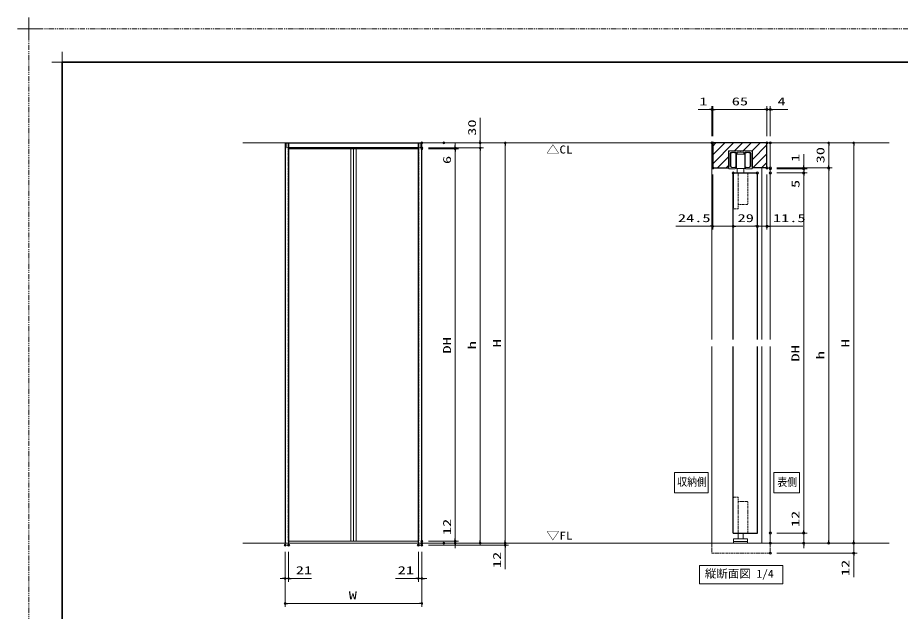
# Model space of a CAD drawing. Units: millimetres, scale not verified. Extents: x -1306 to 1306, y -607 to 607.
# Drawn here: x -1306 to -247, y -105 to 607 of the extents above; entities that cross this region are included whole.
import ezdxf
from ezdxf.enums import TextEntityAlignment as Align

# ---------------------------------------------------------------- set-up
doc = ezdxf.new("R2010")
doc.units = ezdxf.units.MM
doc.header["$LTSCALE"] = 5
doc.header["$PDMODE"] = 32
doc.header["$PDSIZE"] = 2.5
doc.linetypes.add('USER1', pattern=[2.5, 1.25, -0.25, 0.25, -0.25, 0.25, -0.25])
doc.linetypes.add('USER2', pattern=[0.375, 0.25, -0.125])
for name, color, linetype, lineweight in [('0-1_線(黄)', 2, 'Continuous', 15), ('0-3_陰線', 4, 'USER1', 9), ('0-B_点線(水)', 4, 'USER2', 9), ('0-D_線(白)', 7, 'Continuous', 30), ('1-0_線(水)', 4, 'Continuous', 9), ('1-1_寸法線', 3, 'Continuous', 13), ('1-2_ハッチング', 6, 'Continuous', 9), ('1-4_DEFPOINTS', 7, 'Continuous', 5), ('1-5_0', 3, 'Continuous', 25), ('1-6_点線(黄)', 2, 'USER2', 15), ('1-7_図面枠', 7, 'Continuous', 35), ('1-8_一般', 7, 'Continuous', 5)]:
    doc.layers.add(name, color=color, linetype=linetype, lineweight=lineweight)
doc.styles.add('ＭＳ ゴシック', font='')
doc.styles.get('ＭＳ ゴシック').set_extended_font_data('MS Gothic')

# ---------------------------------------------------------------- blocks, each defined once
blk = doc.blocks.new('_DOT')
at = {"layer": '1-5_0'}
blk.add_line((-2.5, 0), (-5, 0), dxfattribs=at)
for points in [[(0, 0), (-2.5, 0), (-2.48, 0.313)], [(0, 0), (-2.48, -0.313), (-2.5, 0)], [(0, 0), (-2.48, 0.313), (-2.421, 0.622)], [(0, 0), (-2.421, -0.622), (-2.48, -0.313)], [(0, 0), (-2.421, 0.622), (-2.324, 0.92)], [(0, 0), (-2.324, -0.92), (-2.421, -0.622)], [(0, 0), (-2.324, 0.92), (-2.191, 1.204)], [(0, 0), (-2.191, -1.204), (-2.324, -0.92)], [(0, 0), (-2.191, 1.204), (-2.023, 1.469)], [(0, 0), (-2.023, -1.469), (-2.191, -1.204)], [(0, 0), (-2.023, 1.469), (-1.822, 1.711)], [(0, 0), (-1.822, -1.711), (-2.023, -1.469)], [(0, 0), (-1.822, 1.711), (-1.594, 1.926)], [(0, 0), (-1.594, -1.926), (-1.822, -1.711)], [(0, 0), (-1.594, 1.926), (-1.34, 2.111)], [(0, 0), (-1.34, -2.111), (-1.594, -1.926)], [(0, 0), (-1.34, 2.111), (-1.064, 2.262)], [(0, 0), (-1.064, -2.262), (-1.34, -2.111)], [(0, 0), (-1.064, 2.262), (-0.773, 2.378)], [(0, 0), (-0.773, -2.378), (-1.064, -2.262)], [(0, 0), (-0.773, 2.378), (-0.468, 2.456)], [(0, 0), (-0.468, -2.456), (-0.773, -2.378)], [(0, 0), (-0.468, 2.456), (-0.157, 2.495)], [(0, 0), (-0.157, -2.495), (-0.468, -2.456)], [(0, 0), (-0.157, 2.495), (0.157, 2.495)], [(0, 0), (0.157, -2.495), (-0.157, -2.495)], [(0, 0), (0.157, 2.495), (0.468, 2.456)], [(0, 0), (0.468, 2.456), (0.773, 2.378)], [(0, 0), (0.773, 2.378), (1.064, 2.262)], [(0, 0), (1.064, 2.262), (1.34, 2.111)], [(0, 0), (1.34, 2.111), (1.594, 1.926)], [(0, 0), (1.594, 1.926), (1.822, 1.711)], [(0, 0), (1.822, 1.711), (2.023, 1.469)], [(0, 0), (2.023, 1.469), (2.191, 1.204)], [(0, 0), (2.191, 1.204), (2.324, 0.92)], [(0, 0), (2.324, 0.92), (2.421, 0.622)], [(0, 0), (2.421, 0.622), (2.48, 0.313)], [(0, 0), (2.48, 0.313), (2.5, 0)], [(0, 0), (0.468, -2.456), (0.157, -2.495)], [(0, 0), (0.773, -2.378), (0.468, -2.456)], [(0, 0), (1.064, -2.262), (0.773, -2.378)], [(0, 0), (1.34, -2.111), (1.064, -2.262)], [(0, 0), (1.594, -1.926), (1.34, -2.111)], [(0, 0), (1.822, -1.711), (1.594, -1.926)], [(0, 0), (2.023, -1.469), (1.822, -1.711)], [(0, 0), (2.191, -1.204), (2.023, -1.469)], [(0, 0), (2.324, -0.92), (2.191, -1.204)], [(0, 0), (2.421, -0.622), (2.324, -0.92)], [(0, 0), (2.48, -0.313), (2.421, -0.622)], [(0, 0), (2.5, 0), (2.48, -0.313)]]:
    blk.add_solid(points, dxfattribs=at)
blk = doc.blocks.new('グループ-13-1')
at = {"layer": '1-8_一般'}
for p, q in [((62041.6, -14029.5), (62041.6, -13365.5)), ((61709.6, -13697.5), (62373.6, -13697.5))]:
    blk.add_line(p, q, dxfattribs=at)

msp = doc.modelspace()

# ---------------------------------------------------------------- linework, layer by layer
at = {"layer": '0-1_線(黄)'}
for p, q in [((-1036.234, 457.006), (-261.031, 457.006)), ((-1036.234, -22.994), (-261.031, -22.994))]:
    msp.add_line(p, q, dxfattribs=at)
msp.add_lwpolyline([(-488.434, -49.994), (-388.209, -49.994), (-388.209, -71.829), (-488.434, -71.829)], close=True, dxfattribs=at)
at = {"layer": '0-3_陰線'}
for p in [(387.036, 594), (-1292.964, -594)]:
    msp.add_line(p, (-1292.964, 594), dxfattribs=at)
at = {"layer": '0-B_点線(水)'}
for p, q in [((-981.787, -20.594), (-981.787, 449.806)), ((-981.187, 449.806), (-981.787, 449.806)), ((-825.587, 449.806), (-824.987, 449.806)), ((-824.987, 449.806), (-824.987, -20.594)), ((-441.914, 378.006), (-441.914, 421.006)), ((-430.414, 384.006), (-430.414, 421.006)), ((-441.914, 383.006), (-431.414, 383.006)), ((-446.914, 378.006), (-441.914, 378.006)), ((-447.914, 30.955), (-447.914, -10.995)), ((-441.964, 26.955), (-431.414, 26.955)), ((-430.414, 25.955), (-430.414, -10.995)), ((-981.187, -20.594), (-981.787, -20.594)), ((-825.587, -20.594), (-824.987, -20.594)), ((-985.387, -22.994), (-985.387, -25.394)), ((-985.387, -25.394), (-981.187, -25.394)), ((-981.187, -22.994), (-981.187, -25.394)), ((-825.587, -22.994), (-825.587, -25.394)), ((-825.587, -25.394), (-821.387, -25.394)), ((-821.387, -25.394), (-821.387, -22.994))]:
    msp.add_line(p, q, dxfattribs=at)
for points in [[(-981.187, 451.006), (-983.187, 451.006), (-983.187, 457.006)], [(-825.587, 451.006), (-823.587, 451.006), (-823.587, 457.006)], [(-446.914, 31.955), (-441.914, 31.955), (-441.914, -10.995)], [(-447.914, 30.955), (-447.914, -10.995), (-430.414, -10.995)]]:
    msp.add_lwpolyline(points, dxfattribs=at)
for centre, start, end in [((-431.414, 384.006), 270, 0), ((-446.914, 379.006), 180, 270), ((-446.914, 30.955), 90, 180), ((-431.414, 25.955), 0, 90)]:
    msp.add_arc(centre, 1, start, end, dxfattribs=at)
at = {"layer": '0-D_線(白)'}
for p, q in [((-985.387, 457.006), (-985.387, -22.994)), ((-985.387, 457.006), (-821.387, 457.006)), ((-981.187, 457.006), (-981.187, -22.994)), ((-825.587, -22.994), (-825.587, 457.006)), ((-821.387, -22.994), (-821.387, 457.006)), ((-825.587, 451.006), (-981.187, 451.006)), ((-472.414, 427.006), (-453.464, 427.006)), ((-407.414, 427.006), (-424.864, 427.006)), ((-447.914, 421.006), (-418.914, 421.006)), ((-447.914, 421.006), (-430.414, 421.006)), ((-447.914, 421.006), (-447.914, 379.006)), ((-447.914, 221.006), (-447.914, 421.006)), ((-418.914, 221.006), (-418.914, 421.006)), ((-447.914, -10.995), (-447.914, 213.006)), ((-418.914, -10.995), (-418.914, 213.006)), ((-447.914, -10.995), (-418.914, -10.995))]:
    msp.add_line(p, q, dxfattribs=at)
msp.add_lwpolyline([(-407.414, 427.006), (-407.414, 457.006), (-472.414, 457.006), (-472.414, 427.006)], dxfattribs=at)
at = {"layer": '1-0_線(水)'}
for p, q in [((-473.414, 457.006), (-473.414, 221.006)), ((-403.414, 457.006), (-403.414, 221.006)), ((-824.987, 449.806), (-981.187, 449.806)), ((-453.164, 446.006), (-453.164, 426.506)), ((-426.664, 447.506), (-451.664, 447.506)), ((-445.264, 446.006), (-450.164, 446.006)), ((-444.264, 445.006), (-444.264, 444.306)), ((-443.064, 444.306), (-443.064, 445.706)), ((-439.464, 446.006), (-442.764, 446.006)), ((-439.164, 446.306), (-439.464, 446.006)), ((-435.264, 445.706), (-435.264, 444.306)), ((-434.064, 444.306), (-434.064, 445.006)), ((-428.164, 446.006), (-433.064, 446.006)), ((-425.164, 426.506), (-425.164, 446.006)), ((-451.664, 429.484), (-451.664, 444.506)), ((-450.764, 444.606), (-450.764, 428.406)), ((-444.764, 444.606), (-444.714, 444.606)), ((-444.764, 444.606), (-444.764, 428.406)), ((-444.764, 441.506), (-444.164, 441.506)), ((-434.164, 443.506), (-444.164, 443.506)), ((-444.164, 443.506), (-444.164, 426.506)), ((-443.364, 444.006), (-443.964, 444.006)), ((-434.364, 444.006), (-434.964, 444.006)), ((-434.164, 443.506), (-434.164, 426.506)), ((-433.564, 441.506), (-434.164, 441.506)), ((-427.564, 444.606), (-427.514, 444.606)), ((-427.564, 444.606), (-427.564, 428.406)), ((-426.664, 444.506), (-426.664, 429.484)), ((-445.664, 426.006), (-452.664, 426.006)), ((-450.764, 428.406), (-450.714, 428.406)), ((-444.764, 431.506), (-444.164, 431.506)), ((-444.664, 428.006), (-444.664, 427.006)), ((-434.164, 426.506), (-444.164, 426.506)), ((-443.164, 426.506), (-443.164, 421.006)), ((-435.164, 426.506), (-435.164, 421.006)), ((-433.564, 431.506), (-434.164, 431.506)), ((-433.664, 427.006), (-433.664, 428.006)), ((-425.664, 426.006), (-432.664, 426.006)), ((-413.414, 427.006), (-413.414, 221.006)), ((-473.414, 213.006), (-473.414, -22.994)), ((-413.414, 213.006), (-413.414, -22.994)), ((-403.414, 213.006), (-403.414, -22.994)), ((-981.187, -20.594), (-824.987, -20.594)), ((-447.664, -17.994), (-447.664, -22.994)), ((-447.664, -17.994), (-430.664, -17.994)), ((-447.664, -20.994), (-430.664, -20.994)), ((-442.164, -10.995), (-442.164, -17.994)), ((-436.164, -10.995), (-436.164, -17.994)), ((-430.664, -17.994), (-430.664, -22.994)), ((-447.664, -22.994), (-430.664, -22.994))]:
    msp.add_line(p, q, dxfattribs=at)
for points in [[(-444.764, 444.606), (-444.809, 444.762), (-444.945, 444.913), (-445.166, 445.056), (-445.466, 445.184), (-445.836, 445.295), (-446.264, 445.385), (-446.738, 445.451), (-447.243, 445.492), (-447.764, 445.506), (-448.285, 445.492), (-448.79, 445.451), (-449.264, 445.385), (-449.692, 445.295), (-450.062, 445.184), (-450.362, 445.056), (-450.583, 444.913), (-450.718, 444.762), (-450.764, 444.606), (-450.714, 444.606)], [(-435.564, 446.006), (-438.864, 446.006), (-439.164, 446.306)], [(-427.564, 444.606), (-427.609, 444.762), (-427.745, 444.913), (-427.966, 445.056), (-428.266, 445.184), (-428.636, 445.295), (-429.064, 445.385), (-429.538, 445.451), (-430.043, 445.492), (-430.564, 445.506), (-431.085, 445.492), (-431.59, 445.451), (-432.064, 445.385), (-432.492, 445.295), (-432.862, 445.184), (-433.162, 445.056), (-433.383, 444.913), (-433.518, 444.762), (-433.564, 444.606), (-433.514, 444.606)], [(-433.564, 444.606), (-433.564, 428.406), (-433.514, 428.406)], [(-450.764, 428.406), (-450.718, 428.249), (-450.583, 428.098), (-450.362, 427.956), (-450.062, 427.827), (-449.692, 427.716), (-449.264, 427.626), (-448.79, 427.56), (-448.285, 427.519), (-447.764, 427.506), (-447.243, 427.519), (-446.738, 427.56), (-446.264, 427.626), (-445.836, 427.716), (-445.466, 427.827), (-445.166, 427.956), (-444.945, 428.098), (-444.809, 428.249), (-444.764, 428.406), (-444.714, 428.406)], [(-433.564, 428.406), (-433.518, 428.249), (-433.383, 428.098), (-433.162, 427.956), (-432.862, 427.827), (-432.492, 427.716), (-432.064, 427.626), (-431.59, 427.56), (-431.085, 427.519), (-430.564, 427.506), (-430.043, 427.519), (-429.538, 427.56), (-429.064, 427.626), (-428.636, 427.716), (-428.266, 427.827), (-427.966, 427.956), (-427.745, 428.098), (-427.609, 428.249), (-427.564, 428.406), (-427.514, 428.406)]]:
    msp.add_lwpolyline(points, dxfattribs=at)
for centre, radius, start, end in [((-451.664, 446.006), 1.5, 90, 180), ((-450.164, 444.506), 1.5, 90, 180), ((-445.264, 445.006), 1, 0, 90), ((-442.764, 445.706), 0.3, 90, 180), ((-435.564, 445.706), 0.3, 0, 90), ((-433.064, 445.006), 1, 90, 180), ((-428.164, 444.506), 1.5, 0, 90), ((-426.664, 446.006), 1.5, 0, 90), ((-443.964, 444.306), 0.3, 180, 270), ((-443.364, 444.306), 0.3, 270, 0), ((-434.964, 444.306), 0.3, 180, 270), ((-434.364, 444.306), 0.3, 270, 0), ((-452.664, 426.506), 0.5, 180, 270), ((-451.364, 429.484), 0.3, 180, 220.01096), ((-447.764, 432.506), 5, 220.00804, 301.8906), ((-445.664, 427.006), 1, 270, 0), ((-444.964, 428.006), 0.3, 0, 121.89403), ((-433.364, 428.006), 0.3, 58.10597, 180), ((-432.664, 427.006), 1, 180, 270), ((-430.564, 432.506), 5, 238.1094, 319.99196), ((-425.664, 426.506), 0.5, 270, 0)]:
    msp.add_arc(centre, radius, start, end, dxfattribs=at)
at = {"layer": '1-1_寸法線'}
for p, q in [((-473.414, 465.006), (-473.414, 501.006)), ((-472.414, 465.006), (-472.414, 501.006)), ((-472.414, 465.006), (-472.414, 501.006)), ((-407.414, 465.006), (-407.414, 501.006)), ((-407.414, 465.006), (-407.414, 501.006)), ((-403.414, 465.006), (-403.414, 501.006)), ((-751.387, 460.006), (-751.387, 487.196)), ((-476.414, 497.006), (-489.795, 497.006)), ((-472.414, 497.006), (-473.414, 497.006)), ((-469.414, 497.006), (-410.414, 497.006)), ((-469.414, 497.006), (-466.414, 497.006)), ((-410.414, 497.006), (-413.414, 497.006)), ((-407.414, 497.006), (-403.414, 497.006)), ((-400.414, 497.006), (-382.271, 497.006)), ((-813.387, 457.006), (-747.387, 457.006)), ((-786.987, 457.006), (-717.387, 457.006)), ((-781.387, 454.006), (-781.387, 457.006)), ((-751.387, 451.006), (-751.387, 457.006)), ((-399.414, 457.006), (-329.414, 457.006)), ((-395.414, 457.006), (-299.414, 457.006)), ((-906.537, 449.806), (-906.537, -20.594)), ((-903.387, 449.806), (-903.387, -20.594)), ((-900.237, 449.806), (-900.237, -20.594)), ((-813.387, 451.006), (-747.387, 451.006)), ((-813.387, 451.006), (-747.387, 451.006)), ((-813.387, 451.006), (-777.387, 451.006)), ((-813.387, 449.806), (-777.387, 449.806)), ((-813.387, 449.806), (-777.387, 449.806)), ((-781.387, 451.006), (-781.387, 449.806)), ((-781.387, 446.806), (-781.387, -17.594)), ((-781.387, 446.806), (-781.387, 429.615)), ((-751.387, 448.006), (-751.387, -19.994)), ((-751.387, 448.006), (-751.387, 445.006)), ((-721.387, 454.006), (-721.387, -19.994)), ((-333.414, 454.006), (-333.414, 430.006)), ((-303.414, 454.006), (-303.414, -19.994)), ((-363.414, 430.006), (-363.414, 443.387)), ((-395.414, 427.006), (-329.414, 427.006)), ((-395.414, 427.006), (-329.414, 427.006)), ((-395.414, 427.006), (-359.414, 427.006)), ((-395.414, 426.006), (-359.414, 426.006)), ((-395.414, 426.006), (-359.414, 426.006)), ((-363.414, 429.006), (-363.414, 432.006)), ((-363.414, 426.006), (-363.414, 427.006)), ((-363.414, 426.006), (-363.414, 421.006)), ((-333.414, 424.006), (-333.414, -19.994)), ((-472.414, 419.006), (-472.414, 353.006)), ((-447.914, 413.006), (-447.914, 353.006)), ((-447.914, 413.006), (-447.914, 353.006)), ((-418.914, 413.006), (-418.914, 353.006)), ((-418.914, 413.006), (-418.914, 353.006)), ((-407.414, 419.006), (-407.414, 353.006)), ((-395.414, 421.006), (-359.414, 421.006)), ((-395.414, 421.006), (-359.414, 421.006)), ((-363.414, 423.006), (-363.414, 420.006)), ((-363.414, 418.006), (-363.414, -7.995)), ((-363.414, 418.006), (-363.414, 400.339)), ((-475.414, 357.006), (-516.89, 357.006)), ((-447.914, 357.006), (-472.414, 357.006)), ((-444.914, 357.006), (-441.914, 357.006)), ((-444.914, 357.006), (-421.914, 357.006)), ((-421.914, 357.006), (-424.914, 357.006)), ((-418.914, 357.006), (-407.414, 357.006)), ((-404.414, 357.006), (-364.366, 357.006)), ((-363.414, -7.995), (-363.414, 17.767)), ((-781.387, -17.594), (-781.387, 8.167)), ((-813.387, -20.594), (-777.387, -20.594)), ((-813.387, -20.594), (-777.387, -20.594)), ((-781.387, -22.994), (-781.387, -20.594)), ((-721.387, -19.994), (-721.387, -16.994)), ((-395.414, -10.995), (-359.414, -10.995)), ((-395.414, -10.995), (-359.414, -10.995)), ((-363.414, -22.994), (-363.414, -10.995)), ((-303.414, -19.994), (-303.414, -16.994)), ((-813.387, -22.994), (-747.387, -22.994)), ((-813.387, -22.994), (-777.387, -22.994)), ((-813.387, -25.394), (-717.387, -25.394)), ((-786.987, -22.994), (-717.387, -22.994)), ((-786.987, -22.994), (-717.387, -22.994)), ((-781.387, -25.994), (-781.387, -28.994)), ((-721.387, -22.994), (-721.387, -25.394)), ((-721.387, -28.394), (-721.387, -54.156)), ((-395.414, -22.994), (-299.414, -22.994)), ((-395.414, -22.994), (-329.414, -22.994)), ((-395.414, -22.994), (-359.414, -22.994)), ((-395.414, -22.994), (-299.414, -22.994)), ((-363.414, -25.994), (-363.414, -28.994)), ((-303.414, -22.994), (-303.414, -34.994)), ((-985.387, -33.394), (-985.387, -99.394)), ((-985.387, -33.394), (-985.387, -69.394)), ((-981.187, -33.394), (-981.187, -69.394)), ((-825.587, -33.394), (-825.587, -69.394)), ((-821.387, -33.394), (-821.387, -99.394)), ((-821.387, -33.394), (-821.387, -69.394)), ((-395.414, -34.994), (-299.414, -34.994)), ((-303.414, -37.994), (-303.414, -63.756)), ((-988.387, -65.394), (-991.387, -65.394)), ((-985.387, -65.394), (-981.187, -65.394)), ((-978.187, -65.394), (-953.854, -65.394)), ((-828.587, -65.394), (-852.92, -65.394)), ((-821.387, -65.394), (-825.587, -65.394)), ((-818.387, -65.394), (-815.387, -65.394)), ((-824.387, -95.394), (-982.387, -95.394))]:
    msp.add_line(p, q, dxfattribs=at)
msp.add_lwpolyline([(-424.864, 427.006), (-424.864, 447.506), (-453.464, 447.506), (-453.464, 427.006)], dxfattribs=at)
for points in [[(-518.268, 37.302), (-518.268, 61.82), (-477.982, 61.82), (-477.982, 37.302)], [(-399.06, 37.302), (-399.06, 61.82), (-368.372, 61.82), (-368.372, 37.302)]]:
    msp.add_lwpolyline(points, close=True, dxfattribs=at)
msp.add_arc((-426.964, 429.484), 0.3, 319.98904, 0, dxfattribs=at)
at = {"layer": '1-2_ハッチング'}
for p, q in [((-472.414, 453.317), (-468.725, 457.006)), ((-472.414, 442.71), (-458.119, 457.006)), ((-472.414, 432.104), (-447.512, 457.006)), ((-446.405, 447.506), (-436.905, 457.006)), ((-435.799, 447.506), (-426.299, 457.006)), ((-425.192, 447.506), (-415.692, 457.006)), ((-424.864, 437.227), (-407.414, 454.677)), ((-466.905, 427.006), (-453.464, 440.447)), ((-424.479, 427.006), (-407.414, 444.071)), ((-456.299, 427.006), (-453.464, 429.84)), ((-413.872, 427.006), (-407.414, 433.464))]:
    msp.add_line(p, q, dxfattribs=at)
at = {"layer": '1-4_DEFPOINTS'}
for p, q in [((-1252.964, 541.55), (-1252.964, 566.45)), ((-1265.414, 554), (-1240.514, 554))]:
    msp.add_line(p, q, dxfattribs=at)
for p in [(-473.414, 497.006), (-407.414, 497.006), (-403.414, 497.006), (-821.387, 457.006), (-794.987, 457.006), (-751.387, 457.006), (-473.414, 457.006), (-472.414, 457.006), (-407.414, 457.006), (-407.414, 457.006), (-403.414, 457.006), (-403.414, 457.006), (-821.387, 451.006), (-821.387, 449.806), (-781.387, 449.806), (-472.414, 427.006), (-407.414, 427.006), (-403.414, 427.006), (-403.414, 426.006), (-363.414, 426.006), (-333.414, 427.006), (-447.914, 421.006), (-418.914, 421.006), (-403.414, 421.006), (-363.414, 421.006), (-447.914, 357.006), (-418.914, 357.006), (-407.414, 357.006), (-403.414, -10.995), (-363.414, -10.995), (-821.387, -20.594), (-781.387, -20.594), (-985.387, -25.394), (-981.187, -25.394), (-825.587, -25.394), (-821.387, -22.994), (-821.387, -25.394), (-821.387, -25.394), (-794.987, -22.994), (-781.387, -22.994), (-751.387, -22.994), (-721.387, -22.994), (-721.387, -25.394), (-403.414, -22.994), (-363.414, -22.994), (-333.414, -22.994), (-303.414, -22.994), (-403.414, -34.994), (-303.414, -34.994), (-985.387, -65.394), (-821.387, -65.394), (-985.387, -95.394)]:
    msp.add_point(p, dxfattribs=at)
at = {"layer": '1-6_点線(黄)'}
for p, q in [((-473.414, -22.994), (-473.414, -34.994)), ((-403.414, -22.994), (-403.414, -34.994)), ((-473.414, -34.994), (-403.414, -34.994))]:
    msp.add_line(p, q, dxfattribs=at)
at = {"layer": '1-7_図面枠'}
msp.add_lwpolyline([(-1252.964, -554), (347.036, -554), (347.036, 554), (-1252.964, 554)], close=True, dxfattribs=at)

# ---------------------------------------------------------------- block references
at = {"layer": '0-3_陰線', "xscale": 0.04, "yscale": 0.04}
msp.add_blockref('グループ-13-1', (-3774.629, 1141.9), dxfattribs=at)
at = {"layer": '1-1_寸法線', "xscale": 0.6, "yscale": 0.6}
for p in [(-473.414, 497.006), (-407.414, 497.006), (-407.414, 497.006), (-472.414, 357.006), (-418.914, 357.006), (-418.914, 357.006), (-985.387, -65.394), (-825.587, -65.394), (-821.387, -95.394)]:
    msp.add_blockref('_DOT', p, dxfattribs=at)
for p, rotation in [((-472.414, 497.006), 180), ((-472.414, 497.006), 180), ((-403.414, 497.006), 180), ((-751.387, 457.006), 270), ((-721.387, 457.006), 90), ((-333.414, 457.006), 90), ((-303.414, 457.006), 90), ((-781.387, 451.006), 270), ((-781.387, 449.806), 90), ((-781.387, 449.806), 90), ((-751.387, 451.006), 90), ((-751.387, 451.006), 90), ((-363.414, 427.006), 270), ((-363.414, 426.006), 270), ((-363.414, 426.006), 90), ((-333.414, 427.006), 270), ((-333.414, 427.006), 90), ((-363.414, 421.006), 90), ((-363.414, 421.006), 90), ((-447.914, 357.006), 180), ((-447.914, 357.006), 180), ((-407.414, 357.006), 180), ((-363.414, -10.995), 270), ((-363.414, -10.995), 270), ((-781.387, -20.594), 270), ((-781.387, -20.594), 270), ((-751.387, -22.994), 270), ((-721.387, -22.994), 270), ((-721.387, -22.994), 270), ((-333.414, -22.994), 270), ((-303.414, -22.994), 270), ((-303.414, -22.994), 270), ((-781.387, -22.994), 90), ((-721.387, -25.394), 90), ((-363.414, -22.994), 90), ((-303.414, -34.994), 90), ((-981.187, -65.394), 180), ((-821.387, -65.394), 180), ((-985.387, -95.394), 180)]:
    msp.add_blockref('_DOT', p, dxfattribs=dict(at, rotation=rotation))

# ---------------------------------------------------------------- texts
at = {"layer": '0-1_線(黄)', "style": 'ＭＳ ゴシック'}
for s, width, p in [('△CL', 1.2, (-672.063, 441.431)), ('▽FL', 1.2, (-672.1, -21.771)), ('縦断面図 1/4', 1.05, (-481.88, -67.373))]:
    msp.add_text(s, height=9.604, dxfattribs=dict(at, width=width)).set_placement(p, align=Align.BOTTOM_LEFT)
at = {"layer": '1-1_寸法線', "style": 'ＭＳ ゴシック'}
for s, width, p in [('1', 1.5, (-488.652, 499.155)), ('65', 1.5, (-449.676, 499.155)), ('4', 1.5, (-394.842, 499.155)), ('24.5', 1.5, (-514.319, 359.155)), ('29', 1.5, (-442.7, 359.155)), ('11.5', 1.5, (-400.271, 359.155)), ('収納側', 0.9, (-514.963, 42.688)), ('表側', 0.9, (-394.94, 42.32)), ('21', 1.5, (-972.615, -63.245)), ('21', 1.5, (-850.349, -63.245)), ('W', 1.5, (-909.101, -93.245))]:
    msp.add_text(s, height=9.604, dxfattribs=dict(at, width=width)).set_placement(p, align=Align.BOTTOM_LEFT)
at = {"layer": '1-1_寸法線', "style": 'ＭＳ ゴシック', "width": 1.5}
for s, p in [('30', (-753.536, 465.577)), ('30', (-335.564, 432.482)), ('6', (-783.536, 431.71)), ('1', (-365.564, 434.148)), ('5', (-365.564, 402.91)), ('DH', (-783.536, 204.367)), ('h', (-753.536, 209.482)), ('H', (-723.536, 211.767)), ('DH', (-365.564, 194.767)), ('H', (-305.564, 211.767)), ('h', (-335.564, 197.482)), ('12', (-365.564, -3.852)), ('12', (-783.536, -13.452)), ('12', (-723.536, -53.013)), ('12', (-305.564, -62.613))]:
    msp.add_text(s, height=9.604, rotation=90, dxfattribs=at).set_placement(p, align=Align.BOTTOM_LEFT)

doc.saveas('drawing.dxf')
